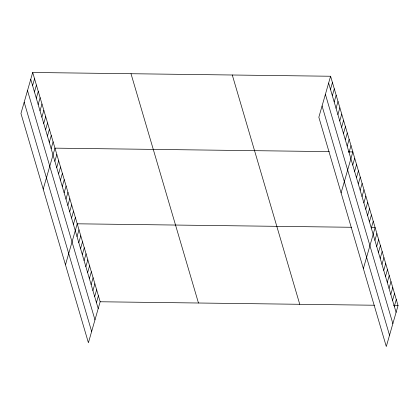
<?xml version="1.0" encoding="UTF-8"?>
<svg xmlns="http://www.w3.org/2000/svg" width="419" height="419" viewBox="0 0 419 419"><rect width="100%" height="100%" fill="white"/><g stroke="black" fill="none" stroke-linecap="round" stroke-linejoin="round"><path stroke-width="0.63" d="M32.703 72.477L20.95 113.465L88.409 342.752L100.162 301.764L32.703 72.477L330.591 76.248L398.05 305.535L386.297 346.523L318.838 117.236L330.591 76.248M32.603 85.607L34.557 78.782M34.458 91.913L36.416 85.088M36.312 98.219L38.27 91.394M38.166 104.525L40.124 97.695M40.02 110.831L41.979 104.001M41.879 117.137L43.833 110.307M43.733 123.443L45.692 116.613M45.587 129.749L47.546 122.919M47.441 136.049L49.4 129.225M49.295 142.355L51.254 135.531M51.155 148.661L53.108 141.837M43.209 189.131L54.968 148.143L329.234 151.615M54.863 161.273L56.822 154.443M56.717 167.579L58.676 160.749M58.571 173.885L60.53 167.055M60.43 180.191L62.384 173.361M62.284 186.497L64.243 179.667M64.138 192.798L66.097 185.973M65.993 199.104L67.951 192.279M67.847 205.41L69.805 198.585M69.706 211.715L71.659 204.886M71.56 218.021L73.519 211.192M73.414 224.327L75.373 217.498M65.474 264.798L77.227 223.804L351.494 227.276M77.033 236.63L78.992 229.801M78.798 242.627L80.757 235.797M80.563 248.624L82.522 241.794M82.328 254.621L84.282 247.791M84.088 260.618L86.047 253.788M85.853 266.615L87.812 259.785M87.618 272.607L89.577 265.782M89.383 278.604L91.342 271.779M91.148 284.601L93.107 277.776M92.913 290.597L94.872 283.773M94.678 296.594L96.632 289.77M96.438 302.591L98.397 295.767M330.486 89.383L332.445 82.553M332.346 95.684L334.299 88.859M334.2 101.99L336.158 95.165M336.054 108.296L338.013 101.471M337.908 114.602L339.867 107.777M339.762 120.908L341.721 114.078M341.621 127.214L343.575 120.384M343.475 133.52L345.434 126.69M345.329 139.826L347.288 132.996M347.183 146.131L349.142 139.302M349.037 152.432L350.996 145.608M341.097 192.902L352.85 151.914L348.383 151.856M352.751 165.044L354.71 158.22M354.605 171.35L356.564 164.52M356.459 177.656L358.418 170.826M358.313 183.962L360.272 177.132M360.172 190.268L362.126 183.438M362.026 196.574L363.985 189.744M363.881 202.88L365.839 196.05M365.735 209.181L367.693 202.356M367.589 215.486L369.548 208.662M369.448 221.792L371.402 214.968M371.302 228.098L373.261 221.269M363.362 268.569L375.115 227.575L371.286 227.527M374.921 240.401L376.88 233.572M376.686 246.398L378.645 239.568M378.451 252.395L380.405 245.565M380.211 258.392L382.17 251.562M381.976 264.389L383.935 257.559M383.741 270.386L385.7 263.556M385.506 276.383L387.465 269.553M387.271 282.38L389.23 275.55M389.036 288.377L390.995 281.547M390.801 294.374L392.755 287.544M392.561 300.371L394.52 293.541M394.326 306.362L396.285 299.538M100.162 301.764L374.434 305.236M393.582 305.477L398.05 305.535M328.632 83.077L396.091 312.359M325.401 94.348L392.86 323.636M322.07 105.965L389.529 335.252M232.288 75.001L299.747 304.288M131.006 73.723L198.465 303.005M30.744 79.306L98.203 308.588M27.513 90.577L94.972 319.865M24.182 102.194L91.641 331.476"/></g></svg>
